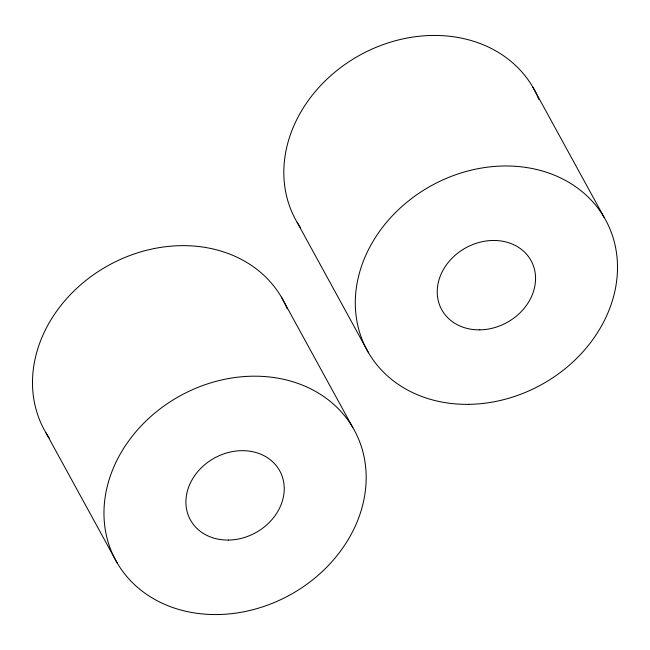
<?xml version="1.0" encoding="UTF-8"?>
<svg xmlns="http://www.w3.org/2000/svg" width="650" height="650" viewBox="0 0 650 650"><rect width="100%" height="100%" fill="white"/><g stroke="black" fill="none" stroke-linecap="round" stroke-linejoin="round"><path stroke-width="0.97" d="M532.756 86.954L604.216 217.49M297.107 222.308L368.566 352.836M281.434 297.164L352.893 427.692M45.784 432.51L117.244 563.046M300.584 227.809A135.891 113.709 -28.7 0 1 361.311 54.356A135.891 113.709 -28.7 0 1 538.907 99.474M49.262 438.019A135.891 113.709 -28.7 0 1 109.501 264.826A135.891 113.709 -28.7 0 1 287.235 308.823M468.747 404.341A135.891 113.709 -28.7 0 0 607.726 224.047A135.891 113.709 -28.7 0 0 382.712 227.102A135.891 113.709 -28.7 0 0 468.747 404.341M479.773 329.851A50.96 42.64 -28.7 0 0 531.895 262.243A50.96 42.64 -28.7 0 0 447.509 263.388A50.96 42.64 -28.7 0 0 479.773 329.851M217.425 614.551A135.891 113.709 -28.7 0 0 356.403 434.257A135.891 113.709 -28.7 0 0 131.389 437.304A135.891 113.709 -28.7 0 0 217.425 614.551M228.451 540.061A50.96 42.64 -28.7 0 0 280.572 472.452A50.96 42.64 -28.7 0 0 196.186 473.598A50.96 42.64 -28.7 0 0 228.451 540.061"/></g></svg>
